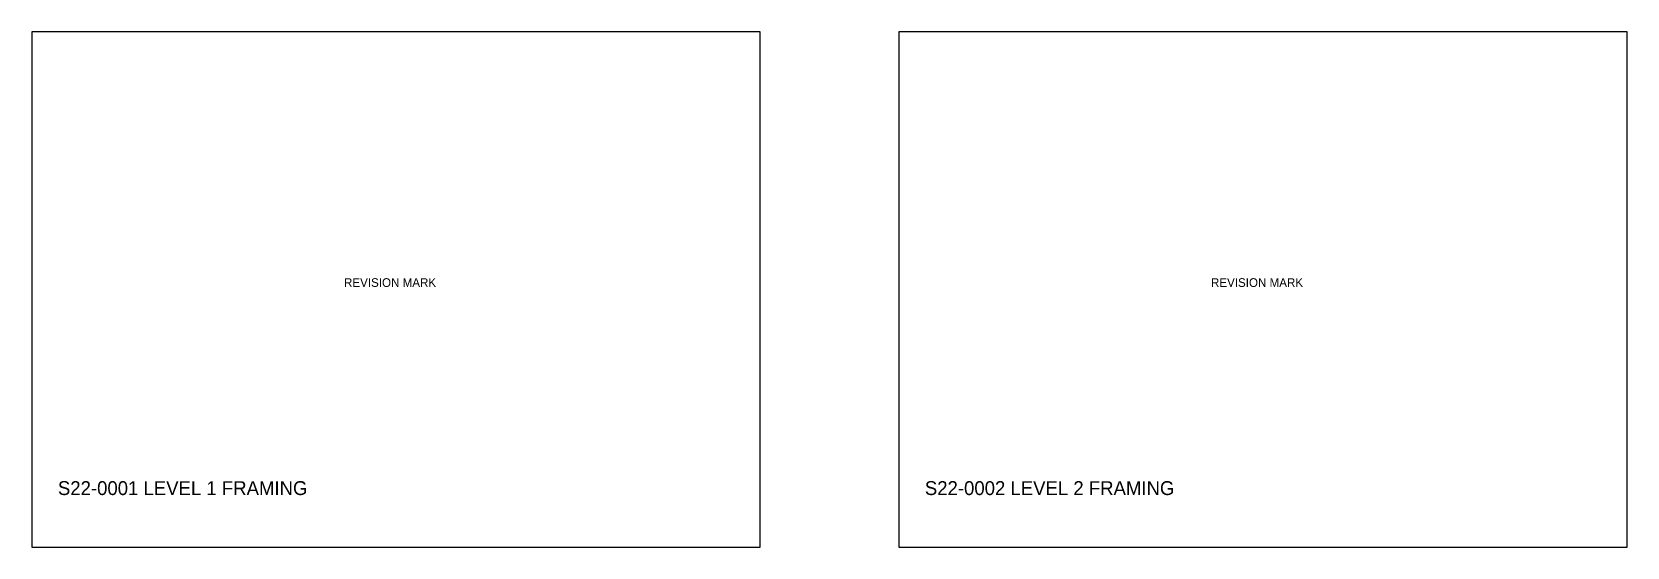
# Model space of a CAD drawing. Header units: metres. Extents: x 0 to 920, y 0 to 297.
import ezdxf

# ---------------------------------------------------------------- set-up
doc = ezdxf.new("R2010")
doc.units = ezdxf.units.M
for name, color, linetype in [('CHANGE', 7, 'Continuous'), ('FRAME', 7, 'Continuous'), ('TITLE', 7, 'Continuous')]:
    doc.layers.add(name, color=color, linetype=linetype)

msp = doc.modelspace()

# ---------------------------------------------------------------- linework, layer by layer
at = {"layer": 'FRAME'}
for points in [[(0, 0), (420, 0), (420, 297), (0, 297)], [(500, 0), (920, 0), (920, 297), (500, 297)]]:
    msp.add_lwpolyline(points, close=True, dxfattribs=at)

# ---------------------------------------------------------------- texts
at = {"layer": 'CHANGE'}
for p in [(180, 150), (680, 150)]:
    msp.add_text('REVISION MARK', height=5, dxfattribs=at).set_placement(p)
at = {"layer": 'TITLE'}
for s, p in [('S22-0001 LEVEL 1 FRAMING', (15, 30)), ('S22-0002 LEVEL 2 FRAMING', (515, 30))]:
    msp.add_text(s, height=8, dxfattribs=at).set_placement(p)

doc.saveas('drawing.dxf')
